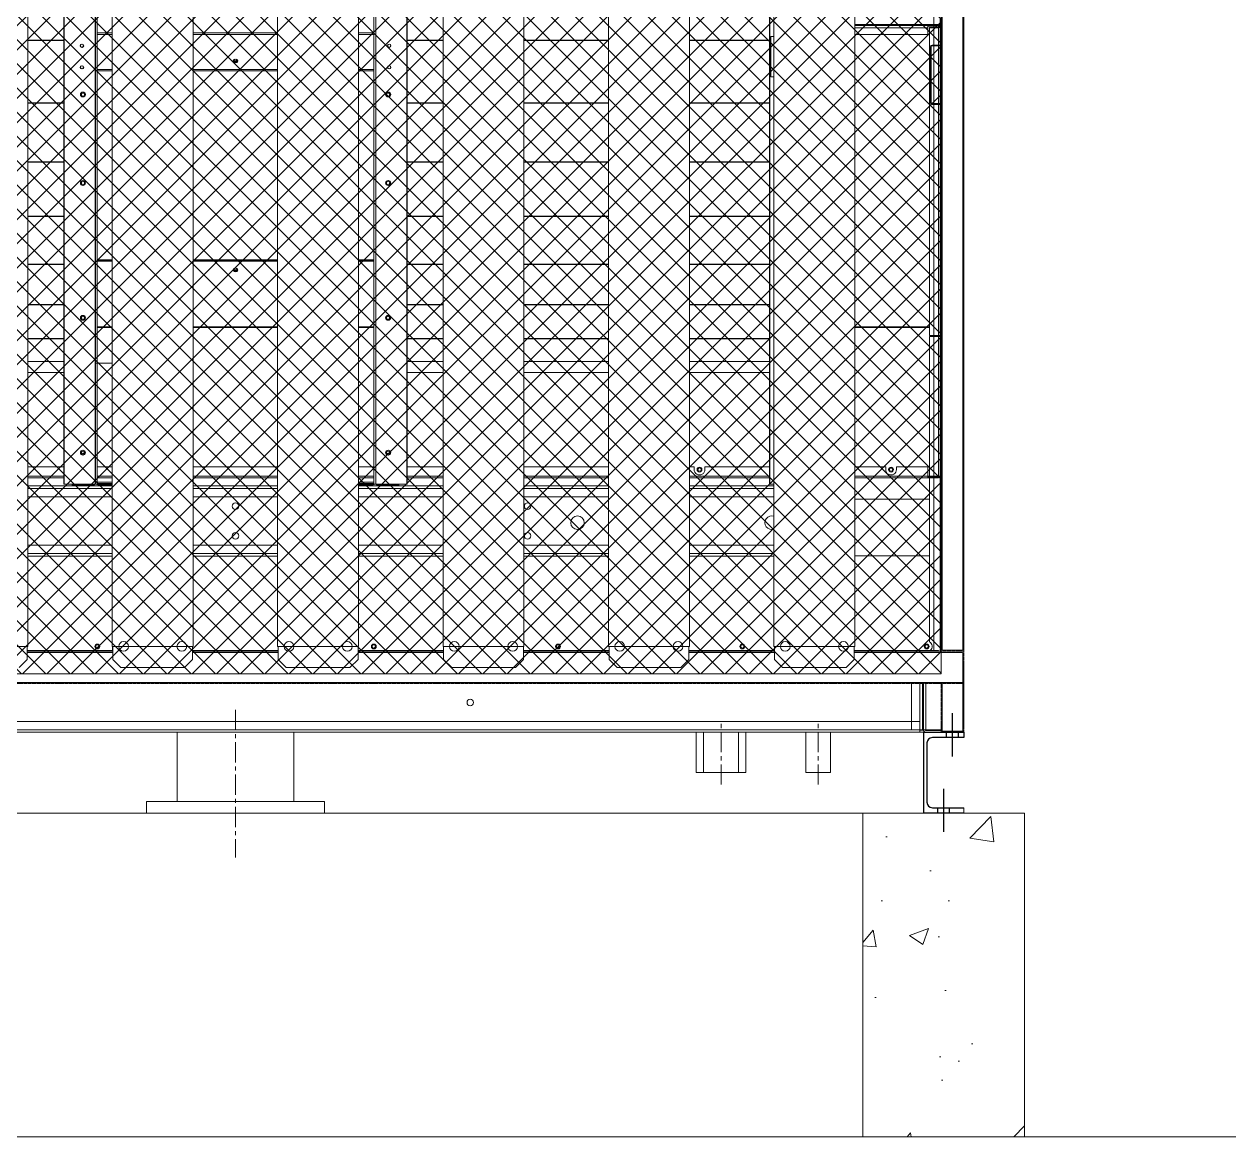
# Model space of a CAD drawing. Header units: millimetres. Extents: x -662982 to 31426, y -140792 to 22681.
# Drawn here: x 22223 to 24469, y 8739 to 10802 of the extents above; entities that cross this region are included whole.
import ezdxf

# ---------------------------------------------------------------- set-up
doc = ezdxf.new("R2010")
doc.units = ezdxf.units.MM
for name, pattern in [('CENTER', [2, 1.25, -0.25, 0.25, -0.25]), ('CENTERX2', [4, 2.5, -0.5, 0.5, -0.5]), ('HIDDEN', [0.375, 0.25, -0.125]), ('HIDDENX2', [0.75, 0.5, -0.25])]:
    doc.linetypes.add(name, pattern=pattern)
for name, color, linetype in [('3', 7, 'Continuous'), ('center', 1, 'CENTER'), ('HIDD', 2, 'HIDDENX2'), ('냉각탑_기초', 23, 'Continuous')]:
    doc.layers.add(name, color=color, linetype=linetype)

# ---------------------------------------------------------------- blocks, each defined once
blk = doc.blocks.new('2')
at = {"lineweight": 5}
h = blk.add_hatch(dxfattribs=at)
h.set_pattern_fill('ANSI37', scale=10)
h.set_pattern_definition([(45, (-922413.774, -368293.01), (-22.4506403, 22.4506403), []), (135, (-922413.774, -368293.01), (-22.4506403, -22.4506403), [])])
h.paths.add_polyline_path([(21307.1, 11677.1), (21307.1, 9597.1), (23923.1, 9597.1), (23923.1, 11677.1)])
at = {"color": 7, "lineweight": 20}
for p, q in [((23923.1, 9644.2), (23923.1, 12486)), ((23965.1, 9644.2), (23965.1, 12486)), ((22296.9, 9949.2), (22296.9, 11362.7)), ((22297.4, 9949.2), (22297.4, 11362.7)), ((22354.9, 9949.2), (22354.9, 11362.7)), ((22355.4, 9949.2), (22355.4, 11362.7)), ((22358.9, 9949.2), (22358.9, 11361.5)), ((22871.3, 9949.2), (22871.3, 11361.5)), ((22874.8, 9949.2), (22874.8, 11362.7)), ((22875.3, 9949.2), (22875.3, 11362.7)), ((22932.8, 9949.2), (22932.8, 11362.7)), ((22933.3, 9949.2), (22933.3, 11362.7)), ((23604.9, 9949.2), (23604.9, 11362.7)), ((23605.4, 9949.2), (23605.4, 11362.7)), ((22229.9, 9945.7), (22386.5, 9945.7)), ((22229.9, 9941), (22386.5, 9941)), ((22229.9, 9925.7), (22386.5, 9925.7)), ((22536.5, 9945.7), (22693.1, 9945.7)), ((22536.5, 9941), (22693.1, 9941)), ((22536.5, 9925.7), (22693.1, 9925.7)), ((22843.1, 9945.7), (22999.7, 9945.7)), ((22843.1, 9941), (22999.7, 9941)), ((22843.1, 9925.7), (22999.7, 9925.7)), ((23149.7, 9945.7), (23306.3, 9945.7)), ((23149.7, 9941), (23306.3, 9941)), ((23149.7, 9925.7), (23306.3, 9925.7)), ((23456.3, 9945.7), (23612.9, 9945.7)), ((23456.3, 9941), (23612.9, 9941)), ((23456.3, 9925.7), (23612.9, 9925.7)), ((22386.5, 9835.7), (22229.9, 9835.7)), ((22386.5, 9820.4), (22229.9, 9820.4)), ((22386.5, 9815.7), (22229.9, 9815.7)), ((22693.1, 9835.7), (22536.5, 9835.7)), ((22693.1, 9820.4), (22536.5, 9820.4)), ((22693.1, 9815.7), (22536.5, 9815.7)), ((22999.7, 9835.7), (22843.1, 9835.7)), ((22999.7, 9820.4), (22843.1, 9820.4)), ((22999.7, 9815.7), (22843.1, 9815.7)), ((23306.3, 9835.7), (23149.7, 9835.7)), ((23306.3, 9820.4), (23149.7, 9820.4)), ((23306.3, 9815.7), (23149.7, 9815.7)), ((23612.9, 9835.7), (23456.3, 9835.7)), ((23612.9, 9820.4), (23456.3, 9820.4)), ((23612.9, 9815.7), (23456.3, 9815.7)), ((22387.5, 9639.1), (22228.9, 9639.1)), ((22694.1, 9639.1), (22535.5, 9639.1)), ((23000.7, 9639.1), (22842.1, 9639.1)), ((23307.3, 9639.1), (23148.7, 9639.1)), ((23613.9, 9639.1), (23455.3, 9639.1)), ((23883.4, 9639.1), (23761.9, 9639.1)), ((23883.4, 9509.1), (21346.8, 9509.1)), ((23883.4, 9493.8), (21346.8, 9493.8)), ((23883.4, 9489.1), (21346.8, 9489.1))]:
    blk.add_line(p, q, dxfattribs=at)
at = {"lineweight": 20}
for p, q in [((23923.1, 9639.1), (23923.1, 12449.1)), ((23923.1, 11677.1), (23923.1, 9597.1)), ((22229.9, 9648.1), (22229.9, 11637.1)), ((22386.5, 9648.1), (22386.5, 11637.1)), ((22536.5, 9648.1), (22536.5, 11637.1)), ((22693.1, 9648.1), (22693.1, 11637.1)), ((22843.1, 9648.1), (22843.1, 11637.1)), ((22999.7, 9648.1), (22999.7, 11637.1)), ((23149.7, 9648.1), (23149.7, 11637.1)), ((23306.3, 9648.1), (23306.3, 11637.1)), ((23456.3, 9648.1), (23456.3, 11637.1)), ((23612.9, 9648.1), (23612.9, 11637.1)), ((23762.9, 9648.1), (23762.9, 11637.1)), ((22079.9, 9648.1), (22229.9, 9648.1)), ((22228.9, 9648.1), (22228.9, 9624.1)), ((22386.5, 9648.1), (22387.5, 9648.1)), ((22387.5, 9648.1), (22387.5, 9624.1)), ((22535.5, 9648.1), (22536.5, 9648.1)), ((22535.5, 9648.1), (22535.5, 9624.1)), ((22693.1, 9648.1), (22843.1, 9648.1)), ((22694.1, 9648.1), (22694.1, 9624.1)), ((22842.1, 9648.1), (22842.1, 9624.1)), ((22999.7, 9648.1), (23149.7, 9648.1)), ((23000.7, 9648.1), (23000.7, 9624.1)), ((23148.7, 9648.1), (23148.7, 9624.1)), ((23306.3, 9648.1), (23456.3, 9648.1)), ((23307.3, 9648.1), (23307.3, 9624.1)), ((23455.3, 9648.1), (23455.3, 9624.1)), ((23612.9, 9648.1), (23762.9, 9648.1)), ((23613.9, 9648.1), (23613.9, 9624.1)), ((23761.9, 9648.1), (23761.9, 9624.1)), ((22228.9, 9624.1), (22213.9, 9609.1)), ((22387.5, 9624.1), (22402.5, 9609.1)), ((22535.5, 9624.1), (22520.5, 9609.1)), ((22694.1, 9624.1), (22709.1, 9609.1)), ((22842.1, 9624.1), (22827.1, 9609.1)), ((23000.7, 9624.1), (23015.7, 9609.1)), ((23148.7, 9624.1), (23133.7, 9609.1)), ((23307.3, 9624.1), (23322.3, 9609.1)), ((23455.3, 9624.1), (23440.3, 9609.1)), ((23613.9, 9624.1), (23628.9, 9609.1)), ((23761.9, 9624.1), (23746.9, 9609.1)), ((23923.1, 9597.1), (21307.1, 9597.1)), ((22520.5, 9609.1), (22402.5, 9609.1)), ((22827.1, 9609.1), (22709.1, 9609.1)), ((23133.7, 9609.1), (23015.7, 9609.1)), ((23440.3, 9609.1), (23322.3, 9609.1)), ((23746.9, 9609.1), (23628.9, 9609.1))]:
    blk.add_line(p, q, dxfattribs=at)
at = {"color": 0, "lineweight": 20}
for p, q in [((23909.2, 9640.7), (23909.2, 11561.5)), ((22387.5, 9648.1), (22535.5, 9648.1)), ((23890.1, 9489.1), (23965.1, 9489.1))]:
    blk.add_line(p, q, dxfattribs=at)
at = {"color": 7, "lineweight": 20, "ltscale": 0.00658}
blk.add_line((23921.1, 10801), (23921.1, 10812.8), dxfattribs=at)
at = {"color": 7, "lineweight": 20, "ltscale": 0.000888889}
for p, q in [((23921.5, 10801.5), (23923.1, 10801.5)), ((23921.5, 10614.7), (23923.1, 10614.7)), ((23919.5, 10224), (23921.1, 10224)), ((22312.4, 9947.3), (22312.4, 9948.9)), ((22351.3, 9948.9), (22351.3, 9947.3)), ((22875.8, 9948.9), (22877.4, 9948.9)), ((22917.8, 9948.9), (22917.8, 9947.3)), ((23918, 9962.6), (23918, 9961)), ((23918.1, 9639.1), (23918.1, 9640.7))]:
    blk.add_line(p, q, dxfattribs=at)
at = {"color": 7, "lineweight": 20, "ltscale": 0.0205}
for p, q in [((23921.5, 10764.6), (23921.5, 10801.5)), ((23921.5, 10651.6), (23921.5, 10614.7))]:
    blk.add_line(p, q, dxfattribs=at)
at = {"color": 7, "lineweight": 20, "ltscale": 0.284667}
for p, q in [((22358.9, 10785.8), (22386.5, 10785.8)), ((22358.9, 10782.7), (22386.5, 10782.7)), ((22536.5, 10785.8), (22693.1, 10785.8)), ((22536.5, 10782.7), (22693.1, 10782.7)), ((22843.1, 10785.8), (22871.3, 10785.8)), ((22843.1, 10782.7), (22871.3, 10782.7)), ((22386.5, 10715), (22358.9, 10715)), ((22693.1, 10715), (22536.5, 10715)), ((22871.3, 10715), (22843.1, 10715)), ((22358.9, 10364.7), (22386.5, 10364.7)), ((22358.9, 10363.7), (22386.5, 10363.7)), ((22386.5, 10363.3), (22358.9, 10363.3)), ((22386.5, 10362.2), (22358.9, 10362.2)), ((22536.5, 10364.7), (22693.1, 10364.7)), ((22536.5, 10363.7), (22693.1, 10363.7)), ((22693.1, 10363.3), (22536.5, 10363.3)), ((22693.1, 10362.2), (22536.5, 10362.2)), ((22843.1, 10364.7), (22871.3, 10364.7)), ((22843.1, 10363.7), (22871.3, 10363.7)), ((22871.3, 10363.3), (22843.1, 10363.3)), ((22871.3, 10362.2), (22843.1, 10362.2)), ((22358.9, 10240.6), (22386.5, 10240.6)), ((22536.5, 10240.6), (22693.1, 10240.6)), ((22843.1, 10240.6), (22871.3, 10240.6)), ((22358.9, 10239.6), (22386.5, 10239.6)), ((22536.5, 10239.6), (22693.1, 10239.6)), ((22843.1, 10239.6), (22871.3, 10239.6)), ((22358.9, 9964.1), (22386.5, 9964.1)), ((22358.9, 9961), (22386.5, 9961)), ((22536.5, 9964.1), (22693.1, 9964.1)), ((22536.5, 9961), (22693.1, 9961)), ((22843.1, 9964.1), (22871.3, 9964.1)), ((22843.1, 9961), (22871.3, 9961))]:
    blk.add_line(p, q, dxfattribs=at)
at = {"color": 7, "lineweight": 20, "ltscale": 0.033333}
for p, q in [((23612.9, 10779.2), (23607, 10779.2)), ((23607, 10704.2), (23612.9, 10704.2))]:
    blk.add_line(p, q, dxfattribs=at)
at = {"color": 7, "lineweight": 20, "ltscale": 0.041667}
blk.add_line((23607, 10704.2), (23607, 10779.2), dxfattribs=at)
at = {"color": 7, "lineweight": 20, "ltscale": 0.100501}
for p, q in [((23762.9, 10801), (23921.1, 10801)), ((23762.9, 10799.9), (23921.1, 10799.9))]:
    blk.add_line(p, q, dxfattribs=at)
at = {"color": 7, "lineweight": 20, "ltscale": 0.087667}
for p, q in [((23898, 10799.2), (23762.9, 10799.2)), ((23898, 10794.8), (23762.9, 10794.8)), ((23762.9, 10782.7), (23898, 10782.7))]:
    blk.add_line(p, q, dxfattribs=at)
at = {"color": 7, "lineweight": 20, "ltscale": 0.011111}
for p, q in [((23918, 10799.2), (23898, 10799.2)), ((23898, 10798), (23918, 10798)), ((23898, 9964.1), (23918, 9964.1)), ((23918, 9962.6), (23898, 9962.6)), ((23898, 9961), (23918, 9961))]:
    blk.add_line(p, q, dxfattribs=at)
at = {"color": 7, "lineweight": 20, "ltscale": 0.002435}
blk.add_line((23898, 10799.2), (23898, 10794.8), dxfattribs=at)
at = {"color": 7, "lineweight": 20, "ltscale": 0.006739}
blk.add_line((23898, 10782.7), (23898, 10794.8), dxfattribs=at)
at = {"color": 7, "lineweight": 20, "ltscale": 0.000618889}
blk.add_line((23901.1, 10795.9), (23901.1, 10794.8), dxfattribs=at)
at = {"color": 7, "lineweight": 20, "ltscale": 0.009389}
for p, q in [((23901.1, 10795.9), (23918, 10795.9)), ((23901.1, 10794.8), (23918, 10794.8)), ((23901.1, 10224.6), (23918, 10224.6)), ((23901.1, 10222.7), (23918, 10222.7)), ((23898, 9981), (23898, 9964.1)), ((23901.1, 9964.1), (23918, 9964.1))]:
    blk.add_line(p, q, dxfattribs=at)
at = {"color": 7, "lineweight": 20, "ltscale": 0.316783}
blk.add_line((23901.1, 10794.8), (23901.1, 10224.6), dxfattribs=at)
at = {"color": 7, "lineweight": 20, "ltscale": 0.000403556}
blk.add_line((23918, 10799.2), (23918, 10799.9), dxfattribs=at)
at = {"color": 7, "lineweight": 20, "ltscale": 0.00222}
blk.add_line((23918, 10799.9), (23918, 10795.9), dxfattribs=at)
at = {"color": 7, "lineweight": 20, "ltscale": 0.000638044}
blk.add_line((23918, 10798), (23918, 10799.2), dxfattribs=at)
at = {"color": 7, "lineweight": 20, "ltscale": 0.017627}
blk.add_line((23918, 10763.1), (23918, 10794.8), dxfattribs=at)
at = {"color": 7, "lineweight": 20, "ltscale": 0.00164}
for p, q in [((23919.5, 10799.9), (23919.5, 10796.9)), ((23921.1, 10799.9), (23921.1, 10796.9))]:
    blk.add_line(p, q, dxfattribs=at)
at = {"color": 7, "lineweight": 20, "ltscale": 0.000590625}
blk.add_line((23921.1, 10799.9), (23921.1, 10801), dxfattribs=at)
at = {"color": 7, "lineweight": 20, "ltscale": 0.018559}
blk.add_line((23921.1, 10763.5), (23921.1, 10796.9), dxfattribs=at)
at = {"color": 7, "lineweight": 20, "ltscale": 0.373111}
for p, q in [((22296.9, 10772.2), (22229.9, 10772.2)), ((22229.9, 10772.1), (22296.9, 10772.1)), ((22229.9, 10771.9), (22296.9, 10771.9)), ((22296.9, 10771.8), (22229.9, 10771.8)), ((22999.7, 10772.2), (22933.3, 10772.2)), ((22933.3, 10772.1), (22999.7, 10772.1)), ((22933.3, 10771.9), (22999.7, 10771.9)), ((22999.7, 10771.8), (22933.3, 10771.8)), ((23306.3, 10772.2), (23149.7, 10772.2)), ((23149.7, 10772.1), (23306.3, 10772.1)), ((23149.7, 10771.9), (23306.3, 10771.9)), ((23306.3, 10771.8), (23149.7, 10771.8)), ((23604.9, 10772.2), (23456.3, 10772.2)), ((23456.3, 10772.1), (23604.9, 10772.1)), ((23456.3, 10771.9), (23604.9, 10771.9)), ((23604.9, 10771.8), (23456.3, 10771.8)), ((22296.9, 10656.1), (22229.9, 10656.1)), ((22229.9, 10656), (22296.9, 10656)), ((22229.9, 10655.7), (22296.9, 10655.7)), ((22296.9, 10655.6), (22229.9, 10655.6)), ((22999.7, 10656.1), (22933.3, 10656.1)), ((22933.3, 10656), (22999.7, 10656)), ((22933.3, 10655.7), (22999.7, 10655.7)), ((22999.7, 10655.6), (22933.3, 10655.6)), ((23306.3, 10656.1), (23149.7, 10656.1)), ((23149.7, 10656), (23306.3, 10656)), ((23149.7, 10655.7), (23306.3, 10655.7)), ((23306.3, 10655.6), (23149.7, 10655.6)), ((23604.9, 10656.1), (23456.3, 10656.1)), ((23456.3, 10656), (23604.9, 10656)), ((23456.3, 10655.7), (23604.9, 10655.7)), ((23604.9, 10655.6), (23456.3, 10655.6)), ((22296.9, 10546.3), (22229.9, 10546.3)), ((22229.9, 10546.2), (22296.9, 10546.2)), ((22229.9, 10546), (22296.9, 10546)), ((22296.9, 10545.9), (22229.9, 10545.9)), ((22999.7, 10546.3), (22933.3, 10546.3)), ((22933.3, 10546.2), (22999.7, 10546.2)), ((22933.3, 10546), (22999.7, 10546)), ((22999.7, 10545.9), (22933.3, 10545.9)), ((23306.3, 10546.3), (23149.7, 10546.3)), ((23149.7, 10546.2), (23306.3, 10546.2)), ((23149.7, 10546), (23306.3, 10546)), ((23306.3, 10545.9), (23149.7, 10545.9)), ((23604.9, 10546.3), (23456.3, 10546.3)), ((23456.3, 10546.2), (23604.9, 10546.2)), ((23456.3, 10546), (23604.9, 10546)), ((23604.9, 10545.9), (23456.3, 10545.9)), ((22296.9, 10445.6), (22229.9, 10445.6)), ((22229.9, 10445.5), (22296.9, 10445.5)), ((22229.9, 10445.3), (22296.9, 10445.3)), ((22296.9, 10445.2), (22229.9, 10445.2)), ((22999.7, 10445.6), (22933.3, 10445.6)), ((22933.3, 10445.5), (22999.7, 10445.5)), ((22933.3, 10445.3), (22999.7, 10445.3)), ((22999.7, 10445.2), (22933.3, 10445.2)), ((23306.3, 10445.6), (23149.7, 10445.6)), ((23149.7, 10445.5), (23306.3, 10445.5)), ((23149.7, 10445.3), (23306.3, 10445.3)), ((23306.3, 10445.2), (23149.7, 10445.2)), ((23604.9, 10445.6), (23456.3, 10445.6)), ((23456.3, 10445.5), (23604.9, 10445.5)), ((23456.3, 10445.3), (23604.9, 10445.3)), ((23604.9, 10445.2), (23456.3, 10445.2)), ((22296.9, 10356.7), (22229.9, 10356.7)), ((22229.9, 10356.6), (22296.9, 10356.6)), ((22229.9, 10356.5), (22296.9, 10356.5)), ((22296.9, 10356.4), (22229.9, 10356.4)), ((22999.7, 10356.7), (22933.3, 10356.7)), ((22933.3, 10356.6), (22999.7, 10356.6)), ((22933.3, 10356.5), (22999.7, 10356.5)), ((22999.7, 10356.4), (22933.3, 10356.4)), ((23306.3, 10356.7), (23149.7, 10356.7)), ((23149.7, 10356.6), (23306.3, 10356.6)), ((23149.7, 10356.5), (23306.3, 10356.5)), ((23306.3, 10356.4), (23149.7, 10356.4)), ((23604.9, 10356.7), (23456.3, 10356.7)), ((23456.3, 10356.6), (23604.9, 10356.6)), ((23456.3, 10356.5), (23604.9, 10356.5)), ((23604.9, 10356.4), (23456.3, 10356.4)), ((22296.9, 10281.9), (22229.9, 10281.9)), ((22229.9, 10281.8), (22296.9, 10281.8)), ((22229.9, 10281.6), (22296.9, 10281.6)), ((22296.9, 10281.6), (22229.9, 10281.6)), ((22999.7, 10281.9), (22933.3, 10281.9)), ((22933.3, 10281.8), (22999.7, 10281.8)), ((22933.3, 10281.6), (22999.7, 10281.6)), ((22999.7, 10281.6), (22933.3, 10281.6)), ((23306.3, 10281.9), (23149.7, 10281.9)), ((23149.7, 10281.8), (23306.3, 10281.8)), ((23149.7, 10281.6), (23306.3, 10281.6)), ((23306.3, 10281.6), (23149.7, 10281.6)), ((23604.9, 10281.9), (23456.3, 10281.9)), ((23456.3, 10281.8), (23604.9, 10281.8)), ((23456.3, 10281.6), (23604.9, 10281.6)), ((23604.9, 10281.6), (23456.3, 10281.6)), ((22229.9, 10218.8), (22296.9, 10218.8)), ((22296.9, 10218.8), (22229.9, 10218.8)), ((22229.9, 10218.7), (22296.9, 10218.7)), ((22296.9, 10218.6), (22229.9, 10218.6)), ((22933.3, 10218.8), (22999.7, 10218.8)), ((22999.7, 10218.8), (22933.3, 10218.8)), ((22933.3, 10218.7), (22999.7, 10218.7)), ((22999.7, 10218.6), (22933.3, 10218.6)), ((23149.7, 10218.8), (23306.3, 10218.8)), ((23306.3, 10218.8), (23149.7, 10218.8)), ((23149.7, 10218.7), (23306.3, 10218.7)), ((23306.3, 10218.6), (23149.7, 10218.6)), ((23456.3, 10218.8), (23604.9, 10218.8)), ((23604.9, 10218.8), (23456.3, 10218.8)), ((23456.3, 10218.7), (23604.9, 10218.7)), ((23604.9, 10218.6), (23456.3, 10218.6)), ((22229.9, 10176.4), (22296.9, 10176.4)), ((22296.9, 10176.4), (22229.9, 10176.4)), ((22229.9, 10176.3), (22296.9, 10176.3)), ((22296.9, 10176.3), (22229.9, 10176.3)), ((22933.3, 10176.4), (22999.7, 10176.4)), ((22999.7, 10176.4), (22933.3, 10176.4)), ((22933.3, 10176.3), (22999.7, 10176.3)), ((22999.7, 10176.3), (22933.3, 10176.3)), ((23149.7, 10176.4), (23306.3, 10176.4)), ((23306.3, 10176.4), (23149.7, 10176.4)), ((23149.7, 10176.3), (23306.3, 10176.3)), ((23306.3, 10176.3), (23149.7, 10176.3)), ((23456.3, 10176.4), (23604.9, 10176.4)), ((23604.9, 10176.4), (23456.3, 10176.4)), ((23456.3, 10176.3), (23604.9, 10176.3)), ((23604.9, 10176.3), (23456.3, 10176.3)), ((22229.9, 10155.8), (22296.9, 10155.8)), ((22229.9, 10155.8), (22296.9, 10155.8)), ((22296.9, 10155.8), (22229.9, 10155.8)), ((22933.3, 10155.8), (22999.7, 10155.8)), ((22933.3, 10155.8), (22999.7, 10155.8)), ((22999.7, 10155.8), (22933.3, 10155.8)), ((23149.7, 10155.8), (23306.3, 10155.8)), ((23149.7, 10155.8), (23306.3, 10155.8)), ((23306.3, 10155.8), (23149.7, 10155.8)), ((23456.3, 10155.8), (23604.9, 10155.8)), ((23456.3, 10155.8), (23604.9, 10155.8)), ((23604.9, 10155.8), (23456.3, 10155.8)), ((22229.9, 9964.1), (22296.9, 9964.1)), ((22229.9, 9961), (22296.9, 9961)), ((22933.3, 9964.1), (22999.7, 9964.1)), ((22933.3, 9961), (22999.7, 9961)), ((23149.7, 9964.1), (23306.3, 9964.1)), ((23149.7, 9961), (23306.3, 9961)), ((23456.3, 9964.1), (23604.9, 9964.1)), ((23456.3, 9961), (23604.9, 9961))]:
    blk.add_line(p, q, dxfattribs=at)
at = {"color": 7, "lineweight": 20, "ltscale": 0.057667}
for p, q in [((23903.1, 10760), (23903.1, 10656.2)), ((23904.7, 10760), (23904.7, 10656.2))]:
    blk.add_line(p, q, dxfattribs=at)
at = {"color": 7, "lineweight": 20, "ltscale": 0.007667}
for p, q in [((23906.2, 10763.1), (23920, 10763.1)), ((23906.2, 10761.5), (23920, 10761.5)), ((23906.2, 10654.7), (23920, 10654.7)), ((23920, 10653.1), (23906.2, 10653.1))]:
    blk.add_line(p, q, dxfattribs=at)
at = {"color": 7, "lineweight": 20, "ltscale": 0.059333}
blk.add_line((23918, 10654.7), (23918, 10761.5), dxfattribs=at)
at = {"color": 7, "lineweight": 20, "ltscale": 0.059558}
blk.add_line((23921.1, 10654.5), (23921.1, 10761.7), dxfattribs=at)
at = {"color": 7, "lineweight": 20, "ltscale": 0.284666}
for p, q in [((22358.9, 10717.5), (22386.5, 10717.5)), ((22536.5, 10717.5), (22693.1, 10717.5)), ((22843.1, 10717.5), (22871.3, 10717.5))]:
    blk.add_line(p, q, dxfattribs=at)
at = {"color": 7, "lineweight": 20, "ltscale": 0.238045}
blk.add_line((23918, 10224.6), (23918, 10653.1), dxfattribs=at)
at = {"color": 7, "lineweight": 20, "ltscale": 0.236578}
blk.add_line((23921.1, 10226.7), (23921.1, 10652.6), dxfattribs=at)
at = {"color": 7, "lineweight": 20, "ltscale": 0.092056}
for p, q in [((23762.9, 10240.6), (23901.1, 10240.6)), ((23762.9, 10239.6), (23901.1, 10239.6))]:
    blk.add_line(p, q, dxfattribs=at)
at = {"color": 7, "lineweight": 20, "ltscale": 0.143679}
for p, q in [((23901.1, 9964.1), (23901.1, 10222.7)), ((23918, 9964.1), (23918, 10222.7)), ((23921.1, 9964.1), (23921.1, 10222.7))]:
    blk.add_line(p, q, dxfattribs=at)
at = {"color": 7, "lineweight": 20, "ltscale": 0.00103}
blk.add_line((23918, 10222.7), (23918, 10224.6), dxfattribs=at)
at = {"color": 7, "lineweight": 20, "ltscale": 0.001722}
for p, q in [((23921.1, 10222.7), (23918, 10222.7)), ((23898, 9961), (23898, 9964.1)), ((23921.1, 9964.1), (23918, 9964.1))]:
    blk.add_line(p, q, dxfattribs=at)
at = {"color": 7, "lineweight": 20, "ltscale": 0.00048142}
blk.add_line((23919.5, 10224), (23919.5, 10224.8), dxfattribs=at)
at = {"color": 7, "lineweight": 20, "ltscale": 0.000698042}
for p, q in [((23919.5, 10224), (23919.5, 10222.7)), ((23921.1, 10222.7), (23921.1, 10224))]:
    blk.add_line(p, q, dxfattribs=at)
at = {"color": 7, "lineweight": 20, "ltscale": 0.000157563}
blk.add_line((23920.8, 10225.8), (23921.1, 10225.8), dxfattribs=at)
at = {"color": 7, "lineweight": 20, "ltscale": 0.008061}
blk.add_line((23921.1, 10224), (23921.1, 10238.5), dxfattribs=at)
at = {"color": 7, "lineweight": 20, "ltscale": 0.000501055}
blk.add_line((23921.1, 10225.8), (23921.1, 10226.7), dxfattribs=at)
at = {"color": 7, "linetype": 'Continuous', "lineweight": 20}
for p, q in [((22357, 10173.6), (22386.5, 10173.6)), ((22386.8, 9640.7), (22386.8, 9648.1))]:
    blk.add_line(p, q, dxfattribs=at)
at = {"color": 7, "lineweight": 20, "ltscale": 0.128777}
blk.add_line((22296.9, 9981), (22229.9, 9981), dxfattribs=at)
at = {"color": 7, "lineweight": 20, "ltscale": 0.02289}
blk.add_line((22386.5, 9981), (22358.9, 9981), dxfattribs=at)
at = {"color": 7, "lineweight": 20, "ltscale": 0.186111}
for p, q in [((22693.1, 9981), (22536.5, 9981)), ((23306.3, 9981), (23149.7, 9981)), ((23465.1, 9981), (23456.3, 9981))]:
    blk.add_line(p, q, dxfattribs=at)
at = {"color": 7, "lineweight": 20, "ltscale": 0.053444}
blk.add_line((22871.3, 9981), (22843.1, 9981), dxfattribs=at)
at = {"color": 7, "lineweight": 20, "ltscale": 0.098223}
blk.add_line((22999.7, 9981), (22933.3, 9981), dxfattribs=at)
at = {"color": 7, "lineweight": 20, "ltscale": 0.002747}
for p, q in [((23465.1, 9976.1), (23465.1, 9981)), ((23485.1, 9981), (23485.1, 9976.1)), ((23820.1, 9976.1), (23820.1, 9981)), ((23840.1, 9981), (23840.1, 9976.1))]:
    blk.add_line(p, q, dxfattribs=at)
at = {"color": 7, "lineweight": 20, "ltscale": 0.066555}
blk.add_line((23604.9, 9981), (23485.1, 9981), dxfattribs=at)
at = {"color": 7, "lineweight": 20, "ltscale": 0.047056}
blk.add_line((23820.1, 9981), (23762.9, 9981), dxfattribs=at)
at = {"color": 7, "lineweight": 20, "ltscale": 0.032167}
blk.add_line((23898, 9981), (23840.1, 9981), dxfattribs=at)
at = {"color": 7, "lineweight": 20, "ltscale": 0.032222}
for p, q in [((22354.9, 9949.2), (22296.9, 9949.2)), ((22355.4, 9949.2), (22297.4, 9949.2)), ((22874.8, 9949.2), (22932.8, 9949.2)), ((22875.3, 9949.2), (22933.3, 9949.2)), ((23612.9, 9949.2), (23604.9, 9949.2)), ((23612.9, 9949.2), (23605.4, 9949.2))]:
    blk.add_line(p, q, dxfattribs=at)
at = {"color": 7, "lineweight": 20, "ltscale": 0.000166667}
for p, q in [((22312.4, 9949.2), (22312.4, 9948.9)), ((22352.8, 9949.2), (22352.8, 9948.9)), ((22877.4, 9949.2), (22877.4, 9948.9)), ((22917.8, 9949.2), (22917.8, 9948.9)), ((23917.6, 9492.6), (23917.6, 9492.3))]:
    blk.add_line(p, q, dxfattribs=at)
at = {"color": 7, "lineweight": 20, "ltscale": 0.022444}
for p, q in [((22352.8, 9948.9), (22312.4, 9948.9)), ((22877.4, 9948.9), (22917.8, 9948.9)), ((22917.8, 9948.9), (22877.4, 9948.9)), ((22877.4, 9947.3), (22917.8, 9947.3))]:
    blk.add_line(p, q, dxfattribs=at)
at = {"color": 7, "lineweight": 20, "ltscale": 0.021611}
for p, q in [((22351.3, 9948.9), (22312.4, 9948.9)), ((22351.3, 9947.3), (22312.4, 9947.3))]:
    blk.add_line(p, q, dxfattribs=at)
at = {"color": 7, "lineweight": 20, "ltscale": 0.000833333}
for p, q in [((22356.4, 9949.2), (22354.9, 9949.2)), ((22356.9, 9949.2), (22355.4, 9949.2)), ((22873.3, 9949.2), (22874.8, 9949.2)), ((22873.8, 9949.2), (22875.3, 9949.2)), ((23918, 9964.1), (23918, 9962.6)), ((23894.8, 9493.8), (23893.3, 9493.8)), ((23917.6, 9492.6), (23919.1, 9492.6))]:
    blk.add_line(p, q, dxfattribs=at)
at = {"color": 7, "lineweight": 20, "ltscale": 0.001111}
for p, q in [((22358.4, 9949.2), (22356.4, 9949.2)), ((22358.9, 9949.2), (22356.9, 9949.2)), ((22871.3, 9949.2), (22873.3, 9949.2)), ((22871.8, 9949.2), (22873.8, 9949.2)), ((23921.1, 9920.9), (23923.1, 9920.9)), ((23923.1, 9815.9), (23921.1, 9815.9)), ((23921.1, 9765.9), (23923.1, 9765.9)), ((23890.1, 9509.1), (23888.1, 9509.1)), ((23919.1, 9492.6), (23921.1, 9492.6))]:
    blk.add_line(p, q, dxfattribs=at)
at = {"color": 7, "lineweight": 20, "ltscale": 0.031945}
blk.add_line((22358.9, 9952.5), (22386.5, 9952.5), dxfattribs=at)
at = {"color": 7, "lineweight": 20, "ltscale": 0.031389}
for p, q in [((22358.9, 9952.5), (22386.5, 9952.5)), ((22359.9, 9949.7), (22386.5, 9949.7)), ((22360.4, 9949.7), (22386.5, 9949.7)), ((22871.3, 9952.5), (22843.1, 9952.5)), ((22870.3, 9949.7), (22843.1, 9949.7)), ((22869.8, 9949.7), (22843.1, 9949.7)), ((22359.9, 9947.7), (22386.5, 9947.7)), ((22360.4, 9947.7), (22386.5, 9947.7)), ((22870.3, 9947.7), (22843.1, 9947.7)), ((22869.8, 9947.7), (22843.1, 9947.7))]:
    blk.add_line(p, q, dxfattribs=at)
at = {"color": 7, "lineweight": 20, "ltscale": 0.031862}
for p, q in [((22359.1, 9950.5), (22386.5, 9950.5)), ((22871.2, 9950.5), (22843.1, 9950.5))]:
    blk.add_line(p, q, dxfattribs=at)
at = {"color": 7, "lineweight": 20, "ltscale": 0.031307}
blk.add_line((22359.1, 9950.5), (22386.5, 9950.5), dxfattribs=at)
at = {"color": 7, "lineweight": 20, "ltscale": 0.031944}
blk.add_line((22871.3, 9952.5), (22843.1, 9952.5), dxfattribs=at)
at = {"color": 7, "lineweight": 20, "ltscale": 0.031306}
blk.add_line((22871.2, 9950.5), (22843.1, 9950.5), dxfattribs=at)
at = {"color": 7, "lineweight": 20, "ltscale": 0.000166668}
blk.add_line((22875.8, 9948.9), (22875.8, 9949.2), dxfattribs=at)
at = {"color": 7, "lineweight": 20, "ltscale": 0.000444384}
blk.add_line((22917.8, 9948.9), (22917.8, 9948.1), dxfattribs=at)
at = {"color": 7, "lineweight": 20, "ltscale": 0.090334}
for p, q in [((23762.9, 9964.1), (23898, 9964.1)), ((23762.9, 9961), (23898, 9961))]:
    blk.add_line(p, q, dxfattribs=at)
at = {"color": 7, "lineweight": 20, "ltscale": 0.169047}
blk.add_line((23901.1, 9656.7), (23901.1, 9961), dxfattribs=at)
at = {"color": 7, "lineweight": 20, "ltscale": 0.180579}
blk.add_line((23921.1, 9964.1), (23921.1, 9639.1), dxfattribs=at)
at = {"color": 7, "lineweight": 20, "ltscale": 0.090111}
blk.add_line((23762.9, 9920.9), (23901.1, 9920.9), dxfattribs=at)
at = {"color": 7, "lineweight": 20, "ltscale": 0.0919}
blk.add_line((23901.1, 9815.9), (23762.9, 9815.9), dxfattribs=at)
at = {"color": 7, "lineweight": 20, "ltscale": 0.482222}
for p, q in [((22387.5, 9640.7), (22228.9, 9640.7)), ((22387.5, 9639.1), (22228.9, 9639.1)), ((22694.1, 9640.7), (22535.5, 9640.7)), ((22694.1, 9639.1), (22535.5, 9639.1)), ((23000.7, 9640.7), (22842.1, 9640.7)), ((23000.7, 9639.1), (22842.1, 9639.1))]:
    blk.add_line(p, q, dxfattribs=at)
at = {"color": 7, "lineweight": 20, "ltscale": 0.481667}
for p, q in [((23148.7, 9640.7), (23307.3, 9640.7)), ((23148.7, 9639.1), (23307.3, 9639.1)), ((23455.3, 9640.7), (23613.9, 9640.7)), ((23455.3, 9639.1), (23613.9, 9639.1)), ((23761.9, 9640.7), (23918.1, 9640.7)), ((23761.9, 9639.1), (23918.1, 9639.1))]:
    blk.add_line(p, q, dxfattribs=at)
at = {"color": 7, "lineweight": 20, "ltscale": 0.002805}
blk.add_line((23923.1, 9639.1), (23923.1, 9644.1), dxfattribs=at)
at = {"color": 7, "lineweight": 20, "ltscale": 0.06}
blk.add_line((23965.1, 9619.1), (23965.1, 9511.1), dxfattribs=at)
at = {"color": 7, "lineweight": 20, "ltscale": 0.060001}
blk.add_line((23965.1, 9619.1), (23965.1, 9511.1), dxfattribs=at)
at = {"color": 7, "lineweight": 20, "ltscale": 0.0685}
for p, q in [((23868.1, 9579.1), (23868.1, 9493.8)), ((23883.4, 9493.8), (23883.4, 9579.1)), ((23888.1, 9493.8), (23888.1, 9579.1))]:
    blk.add_line(p, q, dxfattribs=at)
at = {"color": 7, "lineweight": 20, "ltscale": 0.078111}
for p, q in [((23890.1, 9579.1), (23890.1, 9493.8)), ((23894.8, 9579.1), (23894.8, 9493.8))]:
    blk.add_line(p, q, dxfattribs=at)
at = {"color": 1, "linetype": 'CENTERX2', "ltscale": 50}
for p, q in [((23944.1, 9444.1), (23944.1, 9524.1)), ((23927.6, 9304.1), (23927.6, 9384.1))]:
    blk.add_line(p, q, dxfattribs=at)
at = {"color": 7, "lineweight": 20, "ltscale": 0.0085}
for p, q in [((23883.4, 9493.8), (23883.4, 9509.1)), ((23868.1, 9493.8), (23883.4, 9493.8))]:
    blk.add_line(p, q, dxfattribs=at)
at = {"color": 7, "lineweight": 20, "ltscale": 0.098888}
for p, q in [((22507, 9489.1), (22507, 9360.9)), ((22723.3, 9489.1), (22723.3, 9360.9))]:
    blk.add_line(p, q, dxfattribs=at)
at = {"lineweight": 5}
for p, q in [((23468.9, 9414.1), (23468.9, 9489.1)), ((23482.4, 9414.1), (23482.4, 9489.1)), ((23547.4, 9414.1), (23547.4, 9489.1)), ((23560.9, 9414.1), (23560.9, 9489.1)), ((23671.9, 9414.1), (23671.9, 9489.1)), ((23717.9, 9414.1), (23717.9, 9489.1)), ((23560.9, 9414.1), (23468.9, 9414.1)), ((23717.9, 9414.1), (23671.9, 9414.1)), ((22780.1, 9360.9), (22450.1, 9360.9)), ((21340.1, 9339.1), (23890.1, 9339.1)), ((22780.1, 9338.9), (22450.1, 9338.9))]:
    blk.add_line(p, q, dxfattribs=at)
at = {"color": 7, "lineweight": 20, "ltscale": 0.002611}
for p, q in [((23883.4, 9493.8), (23883.4, 9489.1)), ((23888.1, 9493.8), (23883.4, 9493.8)), ((23890.1, 9493.8), (23894.8, 9493.8))]:
    blk.add_line(p, q, dxfattribs=at)
at = {"color": 7, "lineweight": 20, "ltscale": 0.003809}
blk.add_line((23890.3, 9492.6), (23883.4, 9492.6), dxfattribs=at)
at = {"color": 7, "lineweight": 20, "ltscale": 0.006333}
blk.add_line((23894.8, 9489.1), (23883.4, 9489.1), dxfattribs=at)
at = {"color": 7, "lineweight": 25, "ltscale": 0.125}
for p, q in [((23890.1, 9489.1), (23965.1, 9489.1)), ((23965.1, 9339.1), (23890.1, 9339.1))]:
    blk.add_line(p, q, dxfattribs=at)
at = {"ltscale": 25}
blk.add_line((23890.1, 9489.1), (23890.1, 9339.1), dxfattribs=at)
at = {"color": 7, "lineweight": 20, "ltscale": 0.013167}
blk.add_line((23917.6, 9492.6), (23893.9, 9492.6), dxfattribs=at)
at = {"color": 7, "lineweight": 20, "ltscale": 0.036444}
for p, q in [((23923.1, 9493.8), (23894.8, 9493.8)), ((23894.8, 9493.8), (23923.1, 9493.8)), ((23923.1, 9492.3), (23894.8, 9492.3)), ((23960.4, 9489.1), (23894.8, 9489.1))]:
    blk.add_line(p, q, dxfattribs=at)
at = {"color": 7, "lineweight": 25, "ltscale": 0.05125}
for p, q in [((23965.1, 9479.1), (23906.6, 9479.1)), ((23906.6, 9349.1), (23965.1, 9349.1))]:
    blk.add_line(p, q, dxfattribs=at)
at = {"color": 7, "lineweight": 20, "ltscale": 0.000667643}
blk.add_line((23917.6, 9492.6), (23917.6, 9493.8), dxfattribs=at)
at = {"color": 7, "lineweight": 20, "ltscale": 0.00066766}
blk.add_line((23917.6, 9492.6), (23917.6, 9493.8), dxfattribs=at)
at = {"color": 7, "lineweight": 20, "ltscale": 0.00066667}
for p, q in [((23919.1, 9493.8), (23919.1, 9492.6)), ((23923.1, 9492.6), (23923.1, 9493.8))]:
    blk.add_line(p, q, dxfattribs=at)
at = {"color": 7, "lineweight": 20, "ltscale": 0.000667645}
blk.add_line((23921.1, 9492.6), (23921.1, 9493.8), dxfattribs=at)
for p, q in [((23933.1, 9479.1), (23933.1, 9489.1)), ((23955.1, 9479.1), (23955.1, 9489.1)), ((23916.6, 9339.1), (23916.6, 9349.1)), ((23938.6, 9339.1), (23938.6, 9349.1))]:
    blk.add_line(p, q)
at = {"color": 7, "lineweight": 25, "ltscale": 0.008333}
blk.add_line((23965.1, 9489.1), (23965.1, 9479.1), dxfattribs=at)
at = {"color": 7, "lineweight": 25, "ltscale": 0.091667}
blk.add_line((23896.6, 9469.1), (23896.6, 9359.1), dxfattribs=at)
at = {"color": 7, "lineweight": 20, "ltscale": 0.012222}
for p, q in [((22450.1, 9360.9), (22450.1, 9338.9)), ((22780.1, 9360.9), (22780.1, 9338.9))]:
    blk.add_line(p, q, dxfattribs=at)
at = {"color": 7, "lineweight": 15, "ltscale": 0.0625}
blk.add_line((23965.1, 9349.1), (23965.1, 9339.1), dxfattribs=at)
at = {"color": 7, "lineweight": 20}
for centre, radius in [((22330.1, 10761.7), 3), ((22330.6, 10761.7), 3), ((22899.6, 10761.7), 3), ((22900.1, 10761.7), 3), ((22330.1, 10721.7), 3), ((22330.6, 10721.7), 3), ((22899.6, 10721.7), 3), ((22900.1, 10721.7), 3), ((22331.9, 10671.3), 4.5), ((22332.4, 10671.3), 4.5), ((22332.4, 10671.3), 3), ((22897.8, 10671.3), 4.5), ((22898.3, 10671.3), 4.5), ((22897.8, 10671.3), 3), ((22331.9, 10507.3), 4.5), ((22332.4, 10507.3), 4.5), ((22332.4, 10507.3), 3), ((22897.8, 10507.3), 4.5), ((22898.3, 10507.3), 4.5), ((22897.8, 10507.3), 3), ((22331.9, 10257.3), 4.5), ((22332.4, 10257.3), 4.5), ((22332.4, 10257.3), 3), ((22897.8, 10257.3), 4.5), ((22898.3, 10257.3), 4.5), ((22897.8, 10257.3), 3), ((22331.9, 10007.3), 4.5), ((22332.4, 10007.3), 4.5), ((22332.4, 10007.3), 3), ((22897.8, 10007.3), 4.5), ((22898.3, 10007.3), 4.5), ((22897.8, 10007.3), 3), ((23475.1, 9976), 4.5), ((23475.1, 9976.1), 3), ((23830.1, 9976), 4.5), ((23830.1, 9976.1), 3), ((22615.1, 9908.2), 6), ((23156.4, 9908.2), 6), ((23248.9, 9877.5), 12.5), ((22615.1, 9853.2), 6), ((23156.4, 9853.2), 6), ((22358.9, 9648.1), 4.5), ((22358.9, 9648.1), 3), ((22871.3, 9648.1), 4.5), ((22871.3, 9648.1), 3), ((23212.9, 9648.1), 4.5), ((23212.9, 9648.1), 3), ((23554.5, 9648.1), 4.5), ((23554.5, 9648.1), 3), ((23896.1, 9648.1), 4.5), ((23896.1, 9648.1), 3), ((23050.1, 9544.1), 6)]:
    blk.add_circle(centre, radius, dxfattribs=at)
at = {"lineweight": 20}
for centre in [(22407.5, 9648.1), (22515.5, 9648.1), (22714.1, 9648.1), (22822.1, 9648.1), (23020.7, 9648.1), (23128.7, 9648.1), (23327.3, 9648.1), (23435.3, 9648.1), (23633.9, 9648.1), (23741.9, 9648.1)]:
    blk.add_circle(centre, 9, dxfattribs=at)
at = {"color": 7, "lineweight": 20}
for centre, radius, start, end in [((22330.6, 10762), 3, 182.8657, 295.3866), ((23906.2, 10760), 3.1, 90, 180), ((23906.2, 10760), 1.5, 90, 180), ((23920, 10764.6), 1.5, 270, 0), ((23920, 10764.6), 3.1, 270, 359.3165), ((22330.6, 10722), 3, 182.8657, 295.3866), ((23906.2, 10656.2), 3.1, 180, 270), ((23906.2, 10656.2), 1.5, 180, 270), ((23920, 10651.6), 3.1, 0.6835, 90), ((23920, 10651.6), 1.5, 0, 90), ((23475.1, 9976.1), 10, 179.9999, 0), ((23830.1, 9976.1), 10, 179.9999, 0), ((22351.3, 9950.4), 3.1, 270, 337.2261), ((22359.9, 9951.2), 3.5, 214.8499, 270), ((22360.4, 9951.2), 3.5, 214.8498, 270), ((22359.9, 9954), 1.5, 228.1564, 270), ((22360.4, 9951.2), 1.5, 180, 270), ((22359.9, 9951.2), 1.5, 228.1896, 270), ((22869.8, 9951.2), 1.5, 270, 0), ((22869.8, 9951.2), 3.5, 270, 325.1502), ((22870.3, 9954), 1.5, 270, 311.777), ((22870.3, 9951.2), 1.5, 270, 311.8103), ((22870.3, 9951.2), 3.5, 270, 325.1501), ((22877.4, 9948.9), 1.6, 180, 270), ((23608.9, 9877.5), 12.5, 71.3371, 288.6629), ((22582.3, 9820.4), 4.7, 269.7157, 270), ((22647.9, 9820.4), 4.7, 270, 270.2843), ((23896.1, 9648.1), 10, 312.269, 59.9997), ((23894.8, 9493.8), 4.7, 180, 270), ((23894.8, 9493.8), 1.5, 180, 270), ((23926.6, 9492.6), 3.5, 269.0991, 270)]:
    blk.add_arc(centre, radius, start, end, dxfattribs=at)
at = {"color": 7, "lineweight": 25}
for centre, start, end in [((23906.6, 9469.1), 90, 180), ((23906.6, 9359.1), 180, 270)]:
    blk.add_arc(centre, 10, start, end, dxfattribs=at)
at = {"color": 7, "lineweight": 20}
for centre, major_axis, ratio, start_param, end_param in [((23918, 10796.9), (1.5, 0), 0.69625, 4.712389, 6.283185), ((23918, 10796.9), (3.1, 0), 0.69625, 4.712389, 6.283185), ((22615.1, 10733.6), (-4.5, 0), 0.7178, 4.212389, 6.283156), ((22615.1, 10734.7), (-4.5, 0), 0.7178, 0.173307, 2.968286), ((22615.1, 10734.7), (-3, 0), 0.7178, 5.032424, 6.283156), ((22615.1, 10734.7), (-3, 0), 0.7178, 6.283156, 9.424749), ((22615.1, 10736.1), (-3, 0), 0.7178, 0.329242, 2.812351), ((22615.1, 10734.7), (-3, 0), 0.7178, 4.212389, 4.393253), ((22615.1, 10734.7), (-3, 0), 0.7178, 3.141564, 4.212389), ((22615.1, 10733.6), (-4.5, 0), 0.7178, 3.141564, 4.212389), ((22615.1, 10733.6), (-4.5, 0), 0.7178, 6.283156, 9.424749), ((22615.1, 10346), (-4.5, 0), 0.7178, 4.212389, 6.283156), ((22615.1, 10346), (-4.5, 0), 0.7178, 6.283156, 9.424749), ((22615.1, 10347.1), (-4.5, 0), 0.7178, 0.173307, 2.968286), ((22615.1, 10347.1), (-3, 0), 0.7178, 5.032424, 6.283156), ((22615.1, 10347.1), (-3, 0), 0.7178, 6.283156, 7.353982), ((22615.1, 10348.5), (-3, 0), 0.7178, 0.329242, 1.070796), ((22615.1, 10348.5), (-3, 0), 0.7178, 1.070796, 2.812351), ((22615.1, 10347.1), (-3, 0), 0.7178, 1.070796, 3.141564), ((22615.1, 10347.1), (-3, 0), 0.7178, 3.141564, 4.393253), ((22615.1, 10346), (-4.5, 0), 0.7178, 3.141564, 4.212389), ((23918, 10226.7), (3.1, 0), 0.69625, 4.712389, 6.283185), ((22334.4, 10004.4), (-3, 0), 0.866065, 4.383305, 6.261411), ((22334.4, 10003.6), (-3, 0), 0.866065, 4.455933, 5.966795), ((22335.4, 10002.3), (4.5, 0), 0.866025, 1.715156, 2.580649), ((22894.8, 10004.4), (3, 0), 0.866065, 0.5, 1.567916), ((22894.8, 10003.6), (3, 0), 0.866065, 0.243721, 1.509694), ((22893.8, 10002.4), (-4.5, 0), 0.866025, 3.678767, 4.44056), ((22894.8, 10004.4), (3, 0), 0.866065, 0.000029, 0.5), ((22894.8, 10004.4), (3, 0), 0.866065, 6.216067, 6.283214), ((23917.6, 9763.8), (-3.5, 0), 0.999957, 3.141593, 3.156018), ((23917.6, 9758.1), (-3.5, 0), 0.999957, 3.141593, 3.156996), ((23917.6, 9725.6), (3.5, 0), 0.999957, 6.280156, 6.283185), ((23917.6, 9725.3), (3.5, 0), 0.999957, 6.278577, 6.283185), ((23917.6, 9720.6), (-3.5, 0), 0.999957, 3.122646, 3.141593), ((23917.6, 9719.6), (-3.5, 0), 0.999957, 3.131591, 3.141593), ((23917.6, 9715), (3.5, 0), 0.999957, 6.270899, 6.283185), ((23917.6, 9714.7), (3.5, 0), 0.999957, 6.270774, 6.283185), ((23917.6, 9665.5), (-3.5, 0), 0.999985, 3.141593, 3.145729), ((23917.6, 9660.5), (3.5, 0), 0.999966, 0, 0.019434)]:
    blk.add_ellipse(centre, major_axis=major_axis, ratio=ratio, start_param=start_param, end_param=end_param, dxfattribs=at)
at = {"layer": '3', "lineweight": 20}
for p, q in [((22266.1, 9639.1), (22387.5, 9639.1)), ((22535.5, 9639.1), (22694.1, 9639.1)), ((22842.1, 9639.1), (23000.7, 9639.1)), ((23148.7, 9639.1), (23264.1, 9639.1))]:
    blk.add_line(p, q, dxfattribs=at)
at = {"layer": 'center', "lineweight": 20}
for p, q in [((23965.1, 12489.1), (23965.1, 9489.1)), ((23923.1, 12448.9), (23923.1, 9639.3)), ((22387.5, 9639.1), (22228.9, 9639.1)), ((22694.1, 9639.1), (22535.5, 9639.1)), ((23000.7, 9639.1), (22842.1, 9639.1)), ((23307.3, 9639.1), (23148.7, 9639.1)), ((23613.9, 9639.1), (23455.3, 9639.1)), ((23965.1, 9639.1), (23761.9, 9639.1)), ((23965.1, 9639.3), (23923.1, 9639.3)), ((23965.1, 9579.1), (21265.1, 9579.1)), ((23923.1, 9579.1), (23923.1, 9489.1)), ((23965.1, 9489.1), (23923.1, 9489.1))]:
    blk.add_line(p, q, dxfattribs=at)
at = {"layer": 'center', "lineweight": 20, "ltscale": 30}
for p, q in [((22615.1, 9530.7), (22615.1, 9256.9)), ((23514.9, 9391.9), (23514.9, 9505.3)), ((23694.9, 9391.9), (23694.9, 9505.3))]:
    blk.add_line(p, q, dxfattribs=at)
at = {"layer": 'HIDD', "linetype": 'HIDDEN', "lineweight": 20}
for p, q in [((23963.1, 12446.9), (23963.1, 9641.3)), ((23925.1, 11608.1), (23925.1, 9641.3)), ((22387.5, 9637.1), (22228.9, 9637.1)), ((22694.1, 9637.1), (22535.5, 9637.1)), ((23000.7, 9637.1), (22842.1, 9637.1)), ((23307.3, 9637.1), (23148.7, 9637.1)), ((23613.9, 9637.1), (23455.3, 9637.1)), ((23963.1, 9637.1), (23761.9, 9637.1)), ((23963.1, 9641.3), (23925.1, 9641.3)), ((23963.1, 9637.1), (23963.1, 9489.1)), ((23963.1, 9581.1), (21265.1, 9581.1)), ((23925.1, 9579.1), (23925.1, 9491.1)), ((23963.1, 9491.1), (23925.1, 9491.1))]:
    blk.add_line(p, q, dxfattribs=at)

msp = doc.modelspace()

# ---------------------------------------------------------------- hatches: boundary and pattern name
at = {"layer": '냉각탑_기초', "lineweight": 20, "ltscale": 30}
h = msp.add_hatch(dxfattribs=at)
h.set_pattern_fill('AR-CONC', color=256, scale=50, style=0)
h.set_pattern_definition([(50, (7019.1, -7202.27), (358.63, -31.376), [37.5, -412.5]), (355, (7019.1, -7202.27), (-69.3757, 376.096), [30, -330]), (100.4514, (7048.98, -7204.88), (289.2547, 344.72), [31.87, -350.571]), (46.1842, (7019.1, -7102.27), (533.6205, -82.7595), [56.25, -618.75]), (96.6356, (7063.56, -7109.16), (467.331, 487.059), [47.805, -525.856]), (351.1842, (7019.1, -7102.27), (467.331, 487.059), [45, -495]), (21, (7069.1, -7127.27), (298.4535, -201.3094), [37.5, -412.5]), (326, (7069.1, -7127.27), (121.6577, 362.575), [30, -330]), (71.4514, (7093.96, -7144.04), (420.1113, 161.265), [31.87, -350.571]), (37.5, (7019.09, -7202.27), (6.0799, 166.4469), [0, -326, 0, -335, 0, -331.25]), (7.5, (7019.09, -7202.27), (131.5348, 197.2059), [0, -191, 0, -318.5, 0, -126.25]), (327.5, (6907.59, -7202.27), (266.9112, -11.2774), [0, -125, 0, -390, 0, -517.5]), (317.5, (6857.6, -7202.27), (291.593, 50.0525), [0, -162.5, 0, -259, 0, -367.5])])
h.paths.add_polyline_path([(23777.6, 9339.1), (24077.6, 9339.1), (24077.6, 8739.1), (23777.6, 8739.1)])

# ---------------------------------------------------------------- linework, layer by layer
msp.add_line((20740.5, 8739.1), (24469, 8739.1), dxfattribs=at)
at = {"layer": '냉각탑_기초', "lineweight": 20, "ltscale": 30, "elevation": 0}
msp.add_lwpolyline([(24077.6, 8739.1), (24077.6, 9339.1), (23777.6, 9339.1), (23777.6, 8739.1)], dxfattribs=at)

# ---------------------------------------------------------------- block references
msp.add_blockref('2', (0, 0))

doc.saveas('drawing.dxf')
